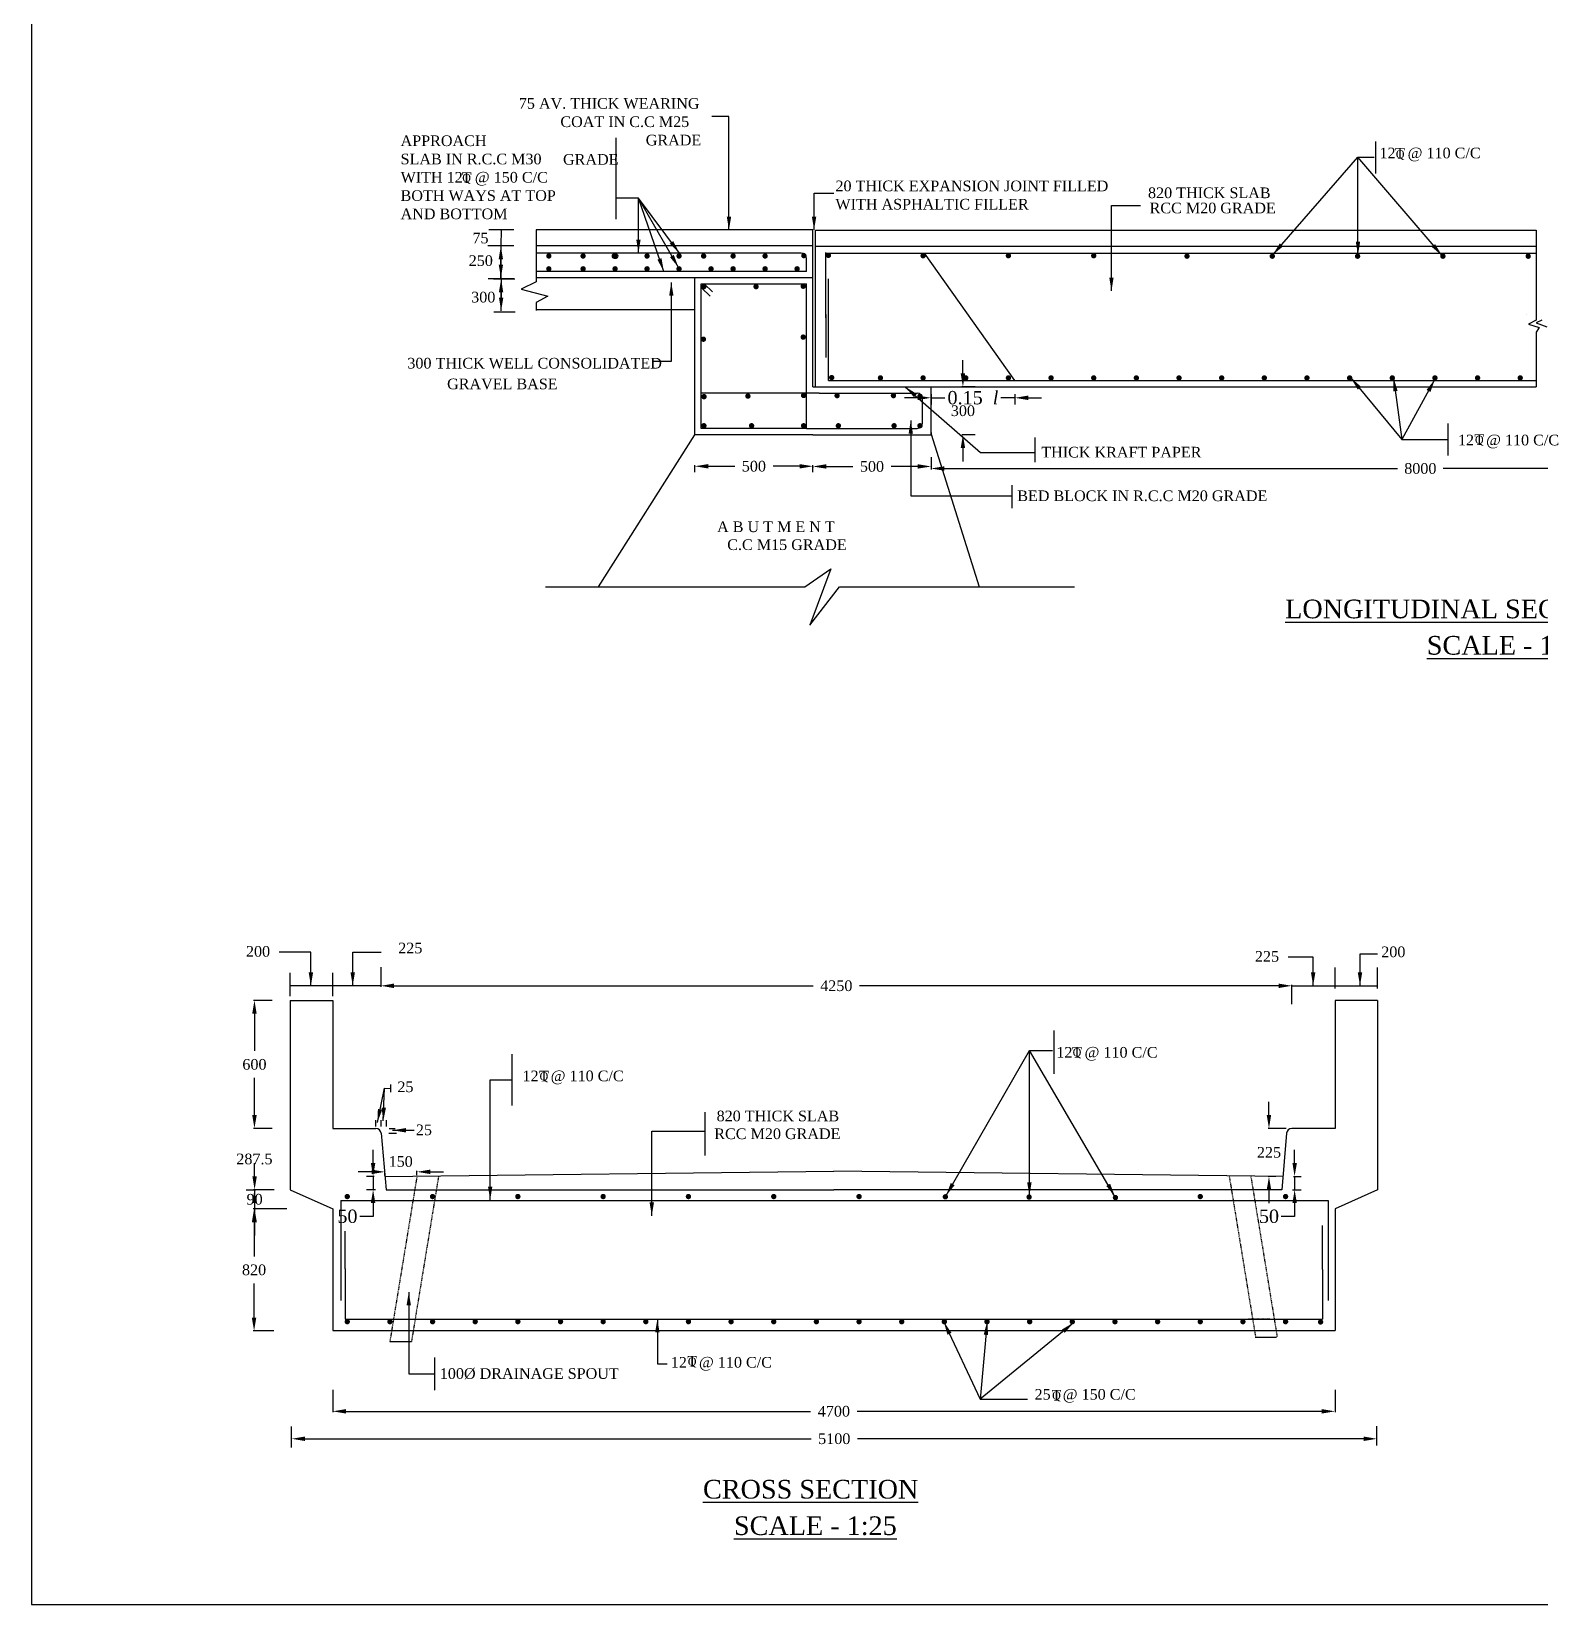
# Model space of a CAD drawing. Header units: millimetres. Extents: x 455 to 1347, y 855 to 1915.
# Drawn here: x 454.9 to 737.9, y 854.6 to 1149.6 of the extents above; entities that cross this region are included whole.
import ezdxf

# ---------------------------------------------------------------- set-up
doc = ezdxf.new("R2010")
doc.units = ezdxf.units.MM
doc.linetypes.add('DASHED', pattern=[0.75, 0.5, -0.25])
doc.styles.add('ROMANS', font='romans')
doc.styles.get("Standard").update_dxf_attribs({"font": 'times.ttf'})
doc.styles.add('TIMES NEW ROMAN', font='times.ttf')
doc.dimstyles.new('ISO-25', dxfattribs={"dimtxt": 2.5, "dimasz": 2.5, "dimexe": 1.25, "dimexo": 2, "dimtad": 0, "dimtih": 1, "dimtoh": 1, "dimlfac": 100, "dimtxsty": 'TIMES NEW ROMAN', "dimcen": 2.5, "dimadec": 0, "dimazin": 0, "dimtfac": 1, "dimtmove": 0, "dimatfit": 3, "dimfxl": 1, "dimarcsym": 0})
doc.dimstyles.get("Standard").update_dxf_attribs({"dimtxt": 2, "dimasz": 2.5, "dimexe": 0.18, "dimexo": 0.18, "dimgap": 1.5, "dimtad": 0, "dimtih": 1, "dimtoh": 1, "dimdec": 0, "dimlfac": 100, "dimzin": 0, "dimdsep": 46, "dimtxsty": 'ROMANS', "dimcen": 0.09, "dimadec": 0, "dimazin": 0, "dimtfac": 1, "dimtdec": 0, "dimtofl": 0, "dimtmove": 1, "dimatfit": 1, "dimfxl": 1, "dimtolj": 1, "dimtzin": 0, "dimarcsym": 0})

# ---------------------------------------------------------------- blocks, each defined once
blk = doc.blocks.new('*D61')
at = {"color": 0, "lineweight": -2, "transparency": 16777216}
for p, q in [((500.03, 967.85), (496.53, 967.85)), ((496.71, 965.35), (496.71, 958.37)), ((496.71, 946.35), (496.71, 953.33)), ((500.03, 943.85), (496.53, 943.85))]:
    blk.add_line(p, q, dxfattribs=at)
at = {"color": 0, "transparency": 16777216}
for points in [[(496.29, 965.35), (497.13, 965.35), (496.71, 967.85)], [(496.29, 946.35), (497.13, 946.35), (496.71, 943.85)]]:
    blk.add_solid(points, dxfattribs=at)
at = {"layer": 'Defpoints', "color": 0, "transparency": 16777216}
for p in [(496.71, 967.85), (500.21, 967.85), (500.21, 943.85)]:
    blk.add_point(p, dxfattribs=at)
at = {"color": 0, "transparency": 16777216, "insert": (496.71, 955.85), "char_height": 2, "attachment_point": 5}
blk.add_mtext('\\A1;600', dxfattribs=at)
blk = doc.blocks.new('*D62')
at = {"color": 0, "lineweight": -2, "transparency": 16777216}
for p, q in [((506.19, 885.64), (601.14, 885.64)), ((704.76, 885.64), (609.8, 885.64))]:
    blk.add_line(p, q, dxfattribs=at)
at = {"color": 0, "transparency": 16777216}
for points in [[(506.19, 886.06), (506.19, 885.23), (503.69, 885.64)], [(704.76, 886.06), (704.76, 885.23), (707.26, 885.64)]]:
    blk.add_solid(points, dxfattribs=at)
at = {"layer": 'Defpoints', "color": 0, "transparency": 16777216}
for p in [(503.69, 885.64), (707.26, 885.64), (707.26, 885.64)]:
    blk.add_point(p, dxfattribs=at)
at = {"color": 0, "transparency": 16777216, "insert": (605.47, 885.64), "char_height": 2, "attachment_point": 5}
blk.add_mtext('\\A1;5100', dxfattribs=at)
blk = doc.blocks.new('*D63')
at = {"color": 0, "lineweight": -2, "transparency": 16777216}
for p, q in [((511.4, 894.83), (511.4, 890.61)), ((699.4, 894.83), (699.4, 890.61)), ((513.9, 890.79), (601.02, 890.79)), ((696.9, 890.79), (609.77, 890.79))]:
    blk.add_line(p, q, dxfattribs=at)
at = {"color": 0, "transparency": 16777216}
for points in [[(513.9, 891.21), (513.9, 890.37), (511.4, 890.79)], [(696.9, 891.21), (696.9, 890.37), (699.4, 890.79)]]:
    blk.add_solid(points, dxfattribs=at)
at = {"layer": 'Defpoints', "color": 0, "transparency": 16777216}
for p in [(511.4, 895.01), (699.4, 895.01), (699.4, 890.79)]:
    blk.add_point(p, dxfattribs=at)
at = {"color": 0, "transparency": 16777216, "insert": (605.4, 890.79), "char_height": 2, "attachment_point": 5}
blk.add_mtext('\\A1;4700', dxfattribs=at)
blk = doc.blocks.new('*D66')
at = {"color": 0, "lineweight": -2, "transparency": 16777216}
for p, q in [((500.37, 928.75), (496.46, 928.75)), ((496.64, 926.25), (496.64, 919.83)), ((496.64, 908.37), (496.64, 914.79)), ((500.37, 905.87), (496.46, 905.87))]:
    blk.add_line(p, q, dxfattribs=at)
at = {"color": 0, "transparency": 16777216}
for points in [[(496.22, 926.25), (497.06, 926.25), (496.64, 928.75)], [(496.22, 908.37), (497.06, 908.37), (496.64, 905.87)]]:
    blk.add_solid(points, dxfattribs=at)
at = {"layer": 'Defpoints', "color": 0, "transparency": 16777216}
for p in [(500.55, 928.75), (496.64, 905.87), (500.55, 905.87)]:
    blk.add_point(p, dxfattribs=at)
at = {"color": 0, "transparency": 16777216, "insert": (496.64, 917.31), "char_height": 2, "attachment_point": 5}
blk.add_mtext('\\A1;820', dxfattribs=at)
blk = doc.blocks.new('*D67')
at = {"color": 0, "lineweight": -2, "transparency": 16777216}
for p, q in [((496.71, 946.35), (496.71, 948.85)), ((500.03, 943.85), (496.53, 943.85)), ((500.39, 932.35), (496.53, 932.35)), ((496.71, 929.85), (496.71, 927.35))]:
    blk.add_line(p, q, dxfattribs=at)
at = {"color": 0, "transparency": 16777216}
for points in [[(496.29, 946.35), (497.13, 946.35), (496.71, 943.85)], [(496.29, 929.85), (497.13, 929.85), (496.71, 932.35)]]:
    blk.add_solid(points, dxfattribs=at)
at = {"layer": 'Defpoints', "color": 0, "transparency": 16777216}
for p in [(500.21, 943.85), (496.71, 932.35), (500.57, 932.35)]:
    blk.add_point(p, dxfattribs=at)
at = {"color": 0, "transparency": 16777216, "insert": (496.71, 938.1), "char_height": 2, "attachment_point": 5}
blk.add_mtext('\\A1;287.5', dxfattribs=at)
blk = doc.blocks.new('*D71')
at = {"color": 0, "lineweight": -2, "transparency": 16777216}
for p, q in [((518.68, 935.7), (516.18, 935.7)), ((521.18, 935.03), (521.18, 935.88)), ((527.19, 935.1), (527.19, 935.88)), ((529.69, 935.7), (532.19, 935.7))]:
    blk.add_line(p, q, dxfattribs=at)
at = {"color": 0, "transparency": 16777216}
for points in [[(518.68, 936.12), (518.68, 935.29), (521.18, 935.7)], [(529.69, 936.12), (529.69, 935.29), (527.19, 935.7)]]:
    blk.add_solid(points, dxfattribs=at)
at = {"layer": 'Defpoints', "color": 0, "transparency": 16777216}
for p in [(521.18, 935.7), (521.18, 934.85), (527.19, 934.92)]:
    blk.add_point(p, dxfattribs=at)
at = {"color": 0, "transparency": 16777216, "insert": (524.14, 937.63), "char_height": 2, "attachment_point": 5}
blk.add_mtext('\\A1;150', dxfattribs=at)
blk = doc.blocks.new('*D72')
at = {"color": 0, "lineweight": -2, "transparency": 16777216}
for p, q in [((496.74, 934.85), (496.74, 937.35)), ((495.17, 932.35), (496.92, 932.35)), ((496.74, 932.35), (496.74, 928.75)), ((502.81, 928.75), (496.56, 928.75)), ((496.74, 926.25), (496.74, 923.75))]:
    blk.add_line(p, q, dxfattribs=at)
at = {"color": 0, "transparency": 16777216}
for points in [[(496.33, 934.85), (497.16, 934.85), (496.74, 932.35)], [(496.33, 926.25), (497.16, 926.25), (496.74, 928.75)]]:
    blk.add_solid(points, dxfattribs=at)
at = {"layer": 'Defpoints', "color": 0, "transparency": 16777216}
for p in [(494.99, 932.35), (496.74, 928.75), (502.99, 928.75)]:
    blk.add_point(p, dxfattribs=at)
at = {"color": 0, "transparency": 16777216, "insert": (496.74, 930.55), "char_height": 2, "attachment_point": 5}
blk.add_mtext('\\A1;90', dxfattribs=at)
blk = doc.blocks.new('*D75')
at = {"color": 0, "lineweight": -2, "transparency": 16777216}
for p, q in [((687.01, 946.35), (687.01, 948.85)), ((690.22, 943.85), (686.83, 943.85)), ((688.3, 934.85), (686.83, 934.85)), ((687.01, 932.35), (687.01, 929.85))]:
    blk.add_line(p, q, dxfattribs=at)
at = {"color": 0, "transparency": 16777216}
for points in [[(686.59, 946.35), (687.42, 946.35), (687.01, 943.85)], [(686.59, 932.35), (687.42, 932.35), (687.01, 934.85)]]:
    blk.add_solid(points, dxfattribs=at)
at = {"layer": 'Defpoints', "color": 0, "transparency": 16777216}
for p in [(690.4, 943.85), (687.01, 934.85), (688.48, 934.85)]:
    blk.add_point(p, dxfattribs=at)
at = {"color": 0, "transparency": 16777216, "insert": (687.01, 939.35), "char_height": 2, "attachment_point": 5}
blk.add_mtext('\\A1;225', dxfattribs=at)
blk = doc.blocks.new('*D76')
at = {"color": 0, "lineweight": -2, "transparency": 16777216}
for p, q in [((623.62, 1068.83), (623.62, 1067.42)), ((807.19, 1069.64), (807.19, 1067.42)), ((626.12, 1067.6), (711.09, 1067.6)), ((804.69, 1067.6), (719.71, 1067.6))]:
    blk.add_line(p, q, dxfattribs=at)
at = {"color": 0, "transparency": 16777216}
for points in [[(626.12, 1068.02), (626.12, 1067.18), (623.62, 1067.6)], [(804.69, 1068.02), (804.69, 1067.18), (807.19, 1067.6)]]:
    blk.add_solid(points, dxfattribs=at)
at = {"layer": 'Defpoints', "color": 0, "transparency": 16777216}
for p in [(623.62, 1069.01), (807.19, 1069.82), (807.19, 1067.6)]:
    blk.add_point(p, dxfattribs=at)
at = {"color": 0, "transparency": 16777216, "insert": (715.4, 1067.6), "char_height": 2, "attachment_point": 5}
blk.add_mtext('\\A1;8000', dxfattribs=at)
blk = doc.blocks.new('*D77')
at = {"color": 0, "lineweight": -2, "transparency": 16777216}
for p, q in [((520.4, 974.08), (520.4, 970.41)), ((522.9, 970.59), (601.48, 970.59)), ((688.81, 970.59), (610.23, 970.59)), ((691.31, 967.15), (691.31, 970.77))]:
    blk.add_line(p, q, dxfattribs=at)
at = {"color": 0, "transparency": 16777216}
for points in [[(522.9, 971.01), (522.9, 970.17), (520.4, 970.59)], [(688.81, 971.01), (688.81, 970.17), (691.31, 970.59)]]:
    blk.add_solid(points, dxfattribs=at)
at = {"layer": 'Defpoints', "color": 0, "transparency": 16777216}
for p in [(520.4, 974.26), (691.31, 970.59), (691.31, 966.97)]:
    blk.add_point(p, dxfattribs=at)
at = {"color": 0, "transparency": 16777216, "insert": (605.85, 970.59), "char_height": 2, "attachment_point": 5}
blk.add_mtext('\\A1;4250', dxfattribs=at)
blk = doc.blocks.new('*D78')
at = {"color": 0, "lineweight": -2, "transparency": 16777216}
for p, q in [((629.6, 1085.42), (629.6, 1087.92)), ((631.89, 1082.92), (629.42, 1082.92)), ((631.89, 1073.92), (629.42, 1073.92)), ((629.6, 1071.42), (629.6, 1068.92))]:
    blk.add_line(p, q, dxfattribs=at)
at = {"color": 0, "transparency": 16777216}
for points in [[(629.18, 1085.42), (630.02, 1085.42), (629.6, 1082.92)], [(629.18, 1071.42), (630.02, 1071.42), (629.6, 1073.92)]]:
    blk.add_solid(points, dxfattribs=at)
at = {"layer": 'Defpoints', "color": 0, "transparency": 16777216}
for p in [(629.6, 1082.92), (632.07, 1082.92), (632.07, 1073.92)]:
    blk.add_point(p, dxfattribs=at)
at = {"color": 0, "transparency": 16777216, "insert": (629.6, 1078.42), "char_height": 2, "attachment_point": 5}
blk.add_mtext('\\A1;300', dxfattribs=at)
blk = doc.blocks.new('*D79')
at = {"color": 0, "lineweight": -2, "transparency": 16777216}
for p, q in [((579.32, 1066.91), (579.32, 1068.2)), ((581.82, 1068.02), (586.8, 1068.02)), ((598.96, 1068.02), (593.98, 1068.02)), ((601.46, 1066.91), (601.46, 1068.2))]:
    blk.add_line(p, q, dxfattribs=at)
at = {"color": 0, "transparency": 16777216}
for points in [[(581.82, 1068.43), (581.82, 1067.6), (579.32, 1068.02)], [(598.96, 1068.43), (598.96, 1067.6), (601.46, 1068.02)]]:
    blk.add_solid(points, dxfattribs=at)
at = {"layer": 'Defpoints', "color": 0, "transparency": 16777216}
for p in [(579.32, 1068.02), (579.32, 1066.73), (601.46, 1066.73)]:
    blk.add_point(p, dxfattribs=at)
at = {"color": 0, "transparency": 16777216, "insert": (590.39, 1068.02), "char_height": 2, "attachment_point": 5}
blk.add_mtext('\\A1;500', dxfattribs=at)
blk = doc.blocks.new('*D80')
at = {"color": 0, "lineweight": -2, "transparency": 16777216}
for p, q in [((603.96, 1067.98), (608.95, 1067.98)), ((621.12, 1067.98), (616.13, 1067.98)), ((623.62, 1069.74), (623.62, 1067.8)), ((601.46, 1067.86), (601.46, 1067.8))]:
    blk.add_line(p, q, dxfattribs=at)
at = {"color": 0, "transparency": 16777216}
for points in [[(603.96, 1068.4), (603.96, 1067.57), (601.46, 1067.98)], [(621.12, 1068.4), (621.12, 1067.57), (623.62, 1067.98)]]:
    blk.add_solid(points, dxfattribs=at)
at = {"layer": 'Defpoints', "color": 0, "transparency": 16777216}
for p in [(601.46, 1068.04), (623.62, 1069.92), (623.62, 1067.98)]:
    blk.add_point(p, dxfattribs=at)
at = {"color": 0, "transparency": 16777216, "insert": (612.54, 1067.98), "char_height": 2, "attachment_point": 5}
blk.add_mtext('\\A1;500', dxfattribs=at)
blk = doc.blocks.new('*D94')
at = {"color": 0, "lineweight": -2, "transparency": 16777216}
for p, q in [((691.82, 937.35), (691.82, 939.85)), ((691.4, 932.35), (693.07, 932.35)), ((691.63, 934.85), (693.07, 934.85)), ((691.82, 934.85), (691.82, 932.35)), ((691.82, 929.85), (691.82, 927.35)), ((691.82, 927.35), (689.32, 927.35))]:
    blk.add_line(p, q, dxfattribs=at)
at = {"color": 0, "transparency": 16777216}
for points in [[(691.41, 937.35), (692.24, 937.35), (691.82, 934.85)], [(691.41, 929.85), (692.24, 929.85), (691.82, 932.35)]]:
    blk.add_solid(points, dxfattribs=at)
at = {"layer": 'Defpoints', "color": 0, "transparency": 16777216}
for p in [(689.4, 932.35), (689.63, 934.85), (691.82, 932.35)]:
    blk.add_point(p, dxfattribs=at)
at = {"color": 0, "transparency": 16777216, "insert": (687.01, 927.35), "char_height": 2.5, "attachment_point": 5}
blk.add_mtext('50', dxfattribs=at)
blk = doc.blocks.new('*D95')
at = {"color": 0, "lineweight": -2, "transparency": 16777216}
for p, q in [((518.97, 937.35), (518.97, 939.85)), ((519.16, 934.85), (517.72, 934.85)), ((519.4, 932.35), (517.72, 932.35)), ((518.97, 934.85), (518.97, 932.35)), ((518.97, 929.85), (518.97, 927.35)), ((518.97, 927.35), (516.47, 927.35))]:
    blk.add_line(p, q, dxfattribs=at)
at = {"color": 0, "transparency": 16777216}
for points in [[(518.55, 937.35), (519.38, 937.35), (518.97, 934.85)], [(518.55, 929.85), (519.38, 929.85), (518.97, 932.35)]]:
    blk.add_solid(points, dxfattribs=at)
at = {"layer": 'Defpoints', "color": 0, "transparency": 16777216}
for p in [(518.97, 932.35), (521.16, 934.85), (521.4, 932.35)]:
    blk.add_point(p, dxfattribs=at)
at = {"color": 0, "transparency": 16777216, "insert": (514.15, 927.35), "char_height": 2.5, "attachment_point": 5}
blk.add_mtext('50', dxfattribs=at)
blk = doc.blocks.new('*D100')
at = {"color": 0, "lineweight": -2, "transparency": 16777216}
for p, q in [((621.12, 1080.86), (618.62, 1080.86)), ((623.62, 1081.51), (623.62, 1079.61)), ((623.62, 1080.86), (626.22, 1080.86)), ((639.35, 1080.86), (636.74, 1080.86)), ((639.35, 1081.51), (639.35, 1079.61)), ((641.85, 1080.86), (644.35, 1080.86))]:
    blk.add_line(p, q, dxfattribs=at)
at = {"color": 0, "transparency": 16777216}
for points in [[(621.12, 1081.28), (621.12, 1080.44), (623.62, 1080.86)], [(641.85, 1081.28), (641.85, 1080.44), (639.35, 1080.86)]]:
    blk.add_solid(points, dxfattribs=at)
at = {"layer": 'Defpoints', "color": 0, "transparency": 16777216}
for p in [(623.62, 1083.51), (639.35, 1083.51), (639.35, 1080.86)]:
    blk.add_point(p, dxfattribs=at)
at = {"color": 0, "transparency": 16777216, "insert": (631.48, 1080.86), "char_height": 2.5, "attachment_point": 5, "style": 'TIMES NEW ROMAN'}
blk.add_mtext('0.15  {\\fTimes New Roman|b0|i1|c0|p18;l}', dxfattribs=at)

msp = doc.modelspace()

# ---------------------------------------------------------------- linework, layer by layer
for p, q in [((454.88122, 1444.55897), (454.88122, 854.55897)), ((564.57342, 1114.37664), (564.57342, 1129.63492)), ((707.07609, 1122.93337), (707.07609, 1128.92283)), ((545.34812, 1112.33299), (540.68687, 1112.33299)), ((543.0175, 1112.33299), (542.92779, 1109.33299)), ((601.46217, 1112.33299), (549.57554, 1112.33299)), ((549.57554, 1112.33299), (549.57554, 1102.62189)), ((601.46217, 1082.91977), (601.46217, 1112.33299)), ((601.94217, 1112.31977), (737.1162, 1112.31977)), ((601.94217, 1082.91977), (601.94217, 1112.31977)), ((737.1162, 1112.31977), (737.1162, 1095.4161)), ((545.34812, 1109.33299), (540.50746, 1109.33299)), ((542.92779, 1109.33299), (542.92779, 1103.3448)), ((601.46217, 1109.33299), (549.57554, 1109.33299)), ((601.94217, 1109.31977), (737.1162, 1109.31977)), ((599.26217, 1107.99935), (549.57554, 1107.99935)), ((600.26217, 1104.5448), (600.26217, 1106.99935)), ((603.91271, 1095.83457), (603.91271, 1108.11457)), ((603.94217, 1107.97333), (737.1162, 1107.97333)), ((639.34697, 1084.11977), (622.38674, 1107.97333)), ((600.26217, 1104.5448), (549.57554, 1104.5448)), ((601.46217, 1103.3448), (549.57554, 1103.3448)), ((579.32092, 1073.91977), (579.32092, 1103.3448)), ((545.39493, 1103.14129), (540.55427, 1103.14129)), ((541.54418, 1103.14513), (545.54187, 1103.14513)), ((549.57554, 1102.62189), (546.75888, 1101.24408)), ((546.75888, 1101.24408), (551.77222, 1099.90764)), ((580.52092, 1102.24961), (600.26217, 1102.24961)), ((580.52092, 1075.11977), (580.52092, 1102.24961)), ((580.57674, 1101.45425), (582.16928, 1099.92155)), ((581.05451, 1102.24961), (582.64704, 1100.71691)), ((600.26217, 1075.11977), (600.26217, 1102.24961)), ((604.40686, 1096.39977), (604.40686, 1103.19149)), ((551.77222, 1099.90764), (549.57554, 1098.73897)), ((549.57554, 1098.73897), (549.57554, 1097.2359)), ((541.59099, 1096.95342), (545.58868, 1096.95342)), ((579.32092, 1097.3448), (549.57554, 1097.3448)), ((603.91271, 1096.47894), (603.91271, 1088.42389)), ((604.40686, 1084.11977), (604.40686, 1096.39977)), ((735.39652, 1096.54074), (735.39652, 1096.54074)), ((737.1162, 1095.4161), (735.69145, 1094.65598)), ((735.69145, 1094.65598), (737.68116, 1094.07126)), ((738.21823, 1095.4161), (737.1162, 1094.88986)), ((737.1162, 1094.88986), (739.14417, 1094.18821)), ((737.68116, 1094.07126), (737.1162, 1093.19419)), ((737.1162, 1093.19419), (737.1162, 1082.91977)), ((601.46217, 1082.91977), (737.1162, 1082.91977)), ((604.40686, 1084.11977), (737.1162, 1084.11977)), ((623.61844, 1073.91977), (623.61844, 1082.91977)), ((623.61844, 1082.91977), (638.61844, 1082.91977)), ((602.66217, 1081.71977), (580.52092, 1081.71977)), ((602.66217, 1081.71977), (621.02273, 1081.71977)), ((622.02273, 1076.11977), (622.02273, 1080.71977)), ((579.27437, 1073.91977), (561.20731, 1045.44031)), ((601.46217, 1073.91977), (579.32092, 1073.91977)), ((600.26217, 1075.11977), (580.52092, 1075.11977)), ((600.26217, 1075.11977), (621.02273, 1075.11977)), ((601.46217, 1073.91977), (623.70203, 1073.91977)), ((623.66442, 1074.03951), (632.64964, 1045.44031)), ((720.61007, 1070.06317), (720.61007, 1076.05263)), ((643.15523, 1068.79865), (643.15523, 1073.40971)), ((638.84228, 1060.13893), (638.84228, 1064.48397)), ((599.92393, 1045.44031), (604.79894, 1048.79576)), ((604.79894, 1048.79576), (600.89893, 1038.19815)), ((551.30845, 1045.44031), (599.92393, 1045.44031)), ((600.89893, 1038.19815), (606.42395, 1045.44031)), ((606.42395, 1045.44031), (650.55413, 1045.44031)), ((699.39594, 970.07077), (699.39594, 973.99594)), ((707.39594, 970.07077), (707.39594, 973.99594)), ((503.39594, 968.65884), (503.39594, 973.02281)), ((520.39594, 970.59128), (503.39594, 970.59128)), ((511.39594, 968.65884), (511.39594, 973.02281)), ((691.31275, 970.59128), (707.39594, 970.59128)), ((503.39594, 967.85203), (503.39594, 932.35203)), ((503.39594, 967.85203), (511.39594, 967.85203)), ((511.39594, 967.85203), (511.39594, 943.85203)), ((699.39594, 967.85203), (699.39594, 943.85203)), ((707.39594, 967.85203), (699.39594, 967.85203)), ((707.39594, 967.85203), (707.39594, 932.35203)), ((646.74014, 954.0749), (646.74014, 962.18714)), ((545.04924, 948.14033), (545.04924, 957.75222)), ((522.26769, 950.66554), (522.26769, 952.05659)), ((519.39594, 945.40156), (519.39594, 944.18512)), ((520.39594, 945.40156), (520.39594, 944.18512)), ((521.39594, 945.40156), (521.39594, 944.18512)), ((581.26612, 938.76303), (581.26612, 946.87528)), ((511.39594, 943.85203), (519.47912, 943.85203)), ((520.47536, 942.93866), (521.39594, 932.35203)), ((521.90077, 942.93866), (523.32618, 942.93866)), ((521.98913, 943.85203), (523.10334, 943.85203)), ((690.31651, 942.93866), (689.39594, 932.35203)), ((699.39594, 943.85203), (691.31275, 943.85203)), ((521.17855, 934.85203), (605.39594, 935.85203)), ((689.61333, 934.85203), (605.39594, 935.85203)), ((503.39594, 932.35203), (511.39594, 928.75203)), ((521.39594, 932.35203), (605.39594, 932.35203)), ((689.39594, 932.35203), (605.39594, 932.35203)), ((707.39594, 932.35203), (699.39594, 928.75203)), ((512.91172, 930.35203), (698.08861, 930.35203)), ((512.91172, 930.35203), (512.91172, 920.89119)), ((698.08861, 930.35203), (698.08861, 920.89119)), ((511.39594, 928.75203), (511.39594, 905.92901)), ((699.39594, 928.75203), (699.39594, 905.92901)), ((513.70634, 917.53461), (513.70634, 924.58401)), ((697.07632, 917.39471), (697.07632, 925.62841)), ((512.91172, 920.89119), (512.91172, 911.55386)), ((698.08861, 920.89119), (698.08861, 911.54492)), ((513.70634, 917.53461), (513.70634, 908.0847)), ((697.07632, 917.39471), (697.07632, 908.0847)), ((511.39594, 905.92901), (699.39594, 905.92901)), ((513.70634, 908.0847), (697.07632, 908.0847)), ((522.11115, 903.90116), (526.1645, 903.90116)), ((684.38844, 904.72901), (688.44179, 904.72901)), ((530.54584, 894.73034), (530.54584, 900.90941)), ((707.22449, 884.38292), (707.22449, 888.00673)), ((503.65879, 883.99336), (503.65879, 887.93691)), ((454.88122, 854.55897), (1344.88122, 854.55897))]:
    msp.add_line(p, q)
at = {"linetype": 'DASHED', "ltscale": 0.1}
for p, q in [((527.19498, 934.92347), (522.11115, 903.90116)), ((531.25623, 934.9717), (526.1645, 903.90116)), ((679.53564, 934.9717), (684.49171, 904.72901)), ((683.5969, 934.92347), (688.54506, 904.72901)), ((523.62715, 908.0847), (527.6805, 908.0847)), ((687.16473, 908.0847), (683.11137, 908.0847))]:
    msp.add_line(p, q, dxfattribs=at)
at = {"const_width": 0.5}
for points in [[(551.67854, 1107.44645, 1), (552.17854, 1107.44645, 1)], [(558.10519, 1107.44757, 1), (558.60519, 1107.44757, 1)], [(564.10519, 1107.44757, 1), (564.60519, 1107.44757, 1)], [(570.10519, 1107.44757, 1), (570.60519, 1107.44757, 1)], [(576.10519, 1107.44757, 1), (576.60519, 1107.44757, 1)], [(580.71647, 1107.44757, 1), (581.21647, 1107.44757, 1)], [(586.24644, 1107.44757, 1), (586.74644, 1107.44757, 1)], [(592.24644, 1107.44757, 1), (592.74644, 1107.44757, 1)], [(599.51392, 1107.52207, 1), (600.01392, 1107.52207, 1)], [(604.12754, 1107.56768, 1), (604.62754, 1107.56768, 1)], [(621.88674, 1107.50258, 1), (622.38674, 1107.50258, 1)], [(637.88674, 1107.50258, 1), (638.38674, 1107.50258, 1)], [(653.88674, 1107.50258, 1), (654.38674, 1107.50258, 1)], [(671.38051, 1107.41493, 1), (671.88051, 1107.41493, 1)], [(687.38051, 1107.41493, 1), (687.88051, 1107.41493, 1)], [(703.38051, 1107.41493, 1), (703.88051, 1107.41493, 1)], [(719.38051, 1107.41493, 1), (719.88051, 1107.41493, 1)], [(735.38051, 1107.41493, 1), (735.88051, 1107.41493, 1)], [(551.67854, 1105.0448, 1), (552.17854, 1105.0448, 1)], [(558.10519, 1105.04592, 1), (558.60519, 1105.04592, 1)], [(564.10519, 1105.04592, 1), (564.60519, 1105.04592, 1)], [(570.10519, 1105.04592, 1), (570.60519, 1105.04592, 1)], [(576.10519, 1105.04592, 1), (576.60519, 1105.04592, 1)], [(582.10519, 1105.04592, 1), (582.60519, 1105.04592, 1)], [(586.24644, 1105.04592, 1), (586.74644, 1105.04592, 1)], [(592.24644, 1105.04592, 1), (592.74644, 1105.04592, 1)], [(598.24644, 1105.04592, 1), (598.74644, 1105.04592, 1)], [(580.75154, 1101.70541, 1), (581.25154, 1101.70541, 1)], [(590.54562, 1101.70541, 1), (591.04562, 1101.70541, 1)], [(599.38953, 1101.78494, 1), (599.88953, 1101.78494, 1)], [(580.67192, 1091.84294, 1), (581.17192, 1091.84294, 1)], [(599.38953, 1092.24062, 1), (599.88953, 1092.24062, 1)], [(604.73235, 1084.65257, 1), (605.23235, 1084.65257, 1)], [(613.88674, 1084.58747, 1), (614.38674, 1084.58747, 1)], [(621.88674, 1084.58747, 1), (622.38674, 1084.58747, 1)], [(629.88674, 1084.58747, 1), (630.38674, 1084.58747, 1)], [(637.88674, 1084.58747, 1), (638.38674, 1084.58747, 1)], [(645.88674, 1084.58747, 1), (646.38674, 1084.58747, 1)], [(653.88674, 1084.58747, 1), (654.38674, 1084.58747, 1)], [(661.88674, 1084.58747, 1), (662.38674, 1084.58747, 1)], [(669.88674, 1084.58747, 1), (670.38674, 1084.58747, 1)], [(677.88674, 1084.58747, 1), (678.38674, 1084.58747, 1)], [(685.88674, 1084.58747, 1), (686.38674, 1084.58747, 1)], [(693.88674, 1084.58747, 1), (694.38674, 1084.58747, 1)], [(701.88674, 1084.58747, 1), (702.38674, 1084.58747, 1)], [(709.88674, 1084.58747, 1), (710.38674, 1084.58747, 1)], [(717.88674, 1084.58747, 1), (718.38674, 1084.58747, 1)], [(725.88674, 1084.58747, 1), (726.38674, 1084.58747, 1)], [(733.88674, 1084.58747, 1), (734.38674, 1084.58747, 1)], [(580.79166, 1081.0731, 1), (581.29166, 1081.0731, 1)], [(589.01973, 1081.17091, 1), (589.51973, 1081.17091, 1)], [(599.47196, 1081.29095, 1), (599.97196, 1081.29095, 1)], [(605.74698, 1081.26848, 1), (606.24698, 1081.26848, 1)], [(616.31934, 1081.26848, 1), (616.81934, 1081.26848, 1)], [(621.29536, 1081.14844, 1), (621.79536, 1081.14844, 1)], [(580.77092, 1075.61977, 1), (581.27092, 1075.61977, 1)], [(589.71217, 1075.61977, 1), (590.21217, 1075.61977, 1)], [(599.47196, 1075.61977, 1), (599.97196, 1075.61977, 1)], [(605.98726, 1075.61977, 1), (606.48726, 1075.61977, 1)], [(616.43949, 1075.61977, 1), (616.93949, 1075.61977, 1)], [(621.29536, 1075.61977, 1), (621.79536, 1075.61977, 1)], [(513.86913, 931.06947, -1), (514.36913, 931.06947, -1)], [(529.86913, 931.06947, -1), (530.36913, 931.06947, -1)], [(545.86913, 931.06947, -1), (546.36913, 931.06947, -1)], [(561.86913, 931.06947, -1), (562.36913, 931.06947, -1)], [(577.86913, 931.06947, -1), (578.36913, 931.06947, -1)], [(593.86913, 931.06947, -1), (594.36913, 931.06947, -1)], [(609.86913, 931.06947, -1), (610.36913, 931.06947, -1)], [(626.06391, 931.01833, 1), (626.56391, 931.01833, 1)], [(641.77174, 930.97218, -1), (642.27174, 930.97218, -1)], [(657.96652, 930.87489, -1), (658.46652, 930.87489, -1)], [(673.86913, 931.06947, -1), (674.36913, 931.06947, -1)], [(689.86913, 931.06947, -1), (690.36913, 931.06947, -1)], [(513.86913, 907.60316, -1), (514.36913, 907.60316, -1)], [(521.86913, 907.60316, -1), (522.36913, 907.60316, -1)], [(529.86913, 907.60316, -1), (530.36913, 907.60316, -1)], [(537.86913, 907.60316, -1), (538.36913, 907.60316, -1)], [(545.86913, 907.60316, -1), (546.36913, 907.60316, -1)], [(553.86913, 907.60316, -1), (554.36913, 907.60316, -1)], [(561.86913, 907.60316, -1), (562.36913, 907.60316, -1)], [(569.86913, 907.60316, -1), (570.36913, 907.60316, -1)], [(577.86913, 907.60316, -1), (578.36913, 907.60316, -1)], [(585.86913, 907.60316, -1), (586.36913, 907.60316, -1)], [(593.86913, 907.60316, -1), (594.36913, 907.60316, -1)], [(601.86913, 907.60316, -1), (602.36913, 907.60316, -1)], [(609.86913, 907.60316, -1), (610.36913, 907.60316, -1)], [(617.86913, 907.60316, -1), (618.36913, 907.60316, -1)], [(625.86913, 907.60316, -1), (626.36913, 907.60316, -1)], [(633.86913, 907.60316, -1), (634.36913, 907.60316, -1)], [(641.86913, 907.60316, -1), (642.36913, 907.60316, -1)], [(649.86913, 907.60316, -1), (650.36913, 907.60316, -1)], [(657.86913, 907.60316, -1), (658.36913, 907.60316, -1)], [(665.86913, 907.60316, -1), (666.36913, 907.60316, -1)], [(673.86913, 907.60316, -1), (674.36913, 907.60316, -1)], [(681.86913, 907.60316, -1), (682.36913, 907.60316, -1)], [(689.86913, 907.60316, -1), (690.36913, 907.60316, -1)], [(696.44177, 907.5483, -1), (696.94177, 907.5483, -1)]]:
    msp.add_lwpolyline(points, format="xyb", close=True, dxfattribs=at)
msp.add_circle((564.3604, 1107.45867), 0.49988)
for centre, start, end in [((599.26217, 1106.99935), 0, 90), ((621.02273, 1080.71977), 0, 90), ((621.02273, 1076.11977), 270, 0), ((624.61844, 1074.33924), 180, 197.4415508), ((519.47912, 942.85203), 4.9697407, 90), ((691.31275, 942.85203), 90, 175.0302593)]:
    msp.add_arc(centre, 1, start, end)

# ---------------------------------------------------------------- texts
for s, height, p in [('75 AV. THICK WEARING', 2, (546.29837, 1135.0632)), ('COAT IN C.C M25', 2, (554.09839, 1131.63463)), ('APPROACH', 2, (524.12354, 1128.06946)), ('GRADE', 2, (570.10967, 1128.18822)), ('12   @ 110 C/C', 2, (707.72869, 1125.76802)), ('T ', 2, (710.67421, 1125.71147)), ('Q', 1.5, (710.80299, 1125.80357)), ('SLAB IN R.C.C M30', 2, (524.12354, 1124.64089)), ('GRADE', 2, (554.59359, 1124.56093)), ('WITH 12   @ 150 C/C', 2, (524.12354, 1121.21232)), ('T ', 2, (535.58111, 1121.129)), ('Q', 1.5, (535.68322, 1121.35339)), ('20 THICK EXPANSION JOINT FILLED', 2, (605.69043, 1119.59373)), ('BOTH WAYS AT TOP', 2, (524.12354, 1117.78375)), ('WITH ASPHALTIC FILLER', 2, (605.69043, 1116.16515)), ('820 THICK SLAB', 2, (664.3214, 1118.29947)), ('AND BOTTOM', 2, (524.12354, 1114.35517)), ('RCC M20 GRADE', 2, (664.61945, 1115.45386)), ('75', 2, (537.60282, 1109.8222)), ('250', 2, (536.90004, 1105.5829)), ('300', 2, (537.36399, 1098.73897)), ('300 THICK WELL CONSOLIDATED', 2, (525.39202, 1086.34978)), ('GRAVEL BASE', 2, (532.84685, 1082.46066)), ('12   @ 110 C/C', 2, (722.45174, 1071.93668)), ('T ', 2, (725.54158, 1072.03127)), ('THICK KRAFT PAPER', 2, (644.30073, 1069.66551)), ('Q', 1.5, (725.64368, 1072.25567)), ('BED BLOCK IN R.C.C M20 GRADE', 2, (639.79546, 1061.48492)), ('A B U T M E N T', 2, (583.49134, 1055.67964)), ('C.C M15 GRADE', 2, (585.39166, 1052.31351)), ('%%ULONGITUDINAL SECTION', 3.5, (690.04402, 1039.5147)), ('%%USCALE - 1:25', 3.5, (716.61001, 1032.69587)), ('12   @ 110 C/C', 2, (647.13249, 957.11774)), ('T ', 2, (650.08091, 957.13915)), ('Q', 1.5, (650.18302, 957.36355)), ('12   @ 110 C/C', 2, (546.98943, 952.68855)), ('T ', 2, (550.08733, 952.64623)), ('Q', 1.5, (550.18944, 952.87063)), ('820 THICK SLAB', 2, (583.40098, 945.18139)), ('RCC M20 GRADE', 2, (582.96534, 941.84568)), ('12   @ 110 C/C', 2, (574.79979, 898.98688)), ('T ', 2, (577.8913, 899.15508)), ('Q', 1.5, (577.99341, 899.37948)), ('100%%C DRAINAGE SPOUT', 2, (531.47539, 896.88095)), ('25   @ 150 C/C', 2, (643.03369, 892.9781)), ('T ', 2, (646.22762, 892.8)), ('Q', 1.5, (646.32973, 893.01698)), ('%%UCROSS SECTION', 3.5, (580.84489, 874.43545)), ('%%USCALE - 1:25', 3.5, (586.65035, 867.59646))]:
    msp.add_text(s, height=height).set_placement(p)
at = {"char_height": 2, "attachment_point": 5}
for s, insert in [('200', (497.38335, 977.03338)), ('225', (525.94412, 977.66056)), ('225', (686.63769, 976.09261)), ('200', (710.3346, 976.93949))]:
    msp.add_mtext(s, dxfattribs=dict(at, insert=insert))
at = {"linetype": 'ByBlock', "char_height": 2, "attachment_point": 5}
for insert in [(525.03736, 951.63411), (528.49773, 943.56446)]:
    msp.add_mtext('\\A1;25', dxfattribs=dict(at, insert=insert))

# ---------------------------------------------------------------- dimensions: what is measured, and where the dimension line sits
for base, p1, p2, text, dimstyle, override, picture, middle in [((629.59919, 1082.91977), (632.06635, 1073.91977), (632.06635, 1082.91977), '300', 'Standard', {"dimscale": 1, "dimtxsty": 'Standard'}, '*D78', (629.59919, 1078.41977)), ((496.7106, 967.85203), (500.21212, 943.85203), (500.21212, 967.85203), '600', 'Standard', {"dimscale": 1, "dimtxsty": 'Standard'}, '*D61', (496.7106, 955.85203)), ((496.7106, 932.35203), (500.21212, 943.85203), (500.5741, 932.35203), '287.5', 'Standard', {"dimscale": 1, "dimtxsty": 'Standard'}, '*D67', (496.7106, 938.10203)), ((687.00601, 934.85203), (690.40232, 943.85203), (688.48122, 934.85203), '225', 'Standard', {"dimscale": 1, "dimtxsty": 'Standard'}, '*D75', (687.00601, 939.35203)), ((518.96816, 932.35203), (521.1597, 934.85181), (521.39594, 932.35203), '50', 'ISO-25', {"dimtxsty": 'Standard'}, '*D95', (514.15156, 927.35203)), ((691.82372, 932.35203), (689.63217, 934.85181), (689.39594, 932.35203), '50', 'ISO-25', {"dimtxsty": 'Standard'}, '*D94', (687.00711, 927.35203)), ((496.6386, 905.86506), (500.54681, 928.75203), (500.54681, 905.86506), '820', 'Standard', {"dimscale": 1, "dimtxsty": 'Standard'}, '*D66', (496.6386, 917.30855))]:
    dim = msp.add_linear_dim(base=base, p1=p1, p2=p2, angle=90, text=text, dimstyle=dimstyle, override=override)
    dim.commit()
    dim.dimension.update_dxf_attribs({"geometry": picture, "text_midpoint": middle})
dim = msp.add_linear_dim(base=(639.34697, 1080.85983), p1=(623.61844, 1083.5061), p2=(639.34697, 1083.5061), text='0.15  {\\fTimes New Roman|b0|i1|c0|p18;l}', dimstyle='ISO-25')
dim.commit()
dim.dimension.update_dxf_attribs({"geometry": '*D100', "text_midpoint": (631.48271, 1080.85983)})
for base, p1, p2, text, picture, middle in [((579.32092, 1068.01777), (601.46217, 1066.73209), (579.32092, 1066.73209), '500', '*D79', (590.39155, 1068.01777)), ((623.61844, 1067.98209), (601.46217, 1068.041), (623.61844, 1069.92372), '500', '*D80', (612.54031, 1067.98209)), ((807.18808, 1067.59855), (623.61844, 1069.01193), (807.18808, 1069.82166), '8000', '*D76', (715.40326, 1067.59855)), ((691.31275, 970.59128), (520.39594, 974.25592), (691.31275, 966.96853), '4250', '*D77', (605.85435, 970.59128)), ((699.39594, 890.78936), (511.39594, 895.00864), (699.39594, 895.00864), '4700', '*D63', (605.39594, 890.78936)), ((707.25756, 885.64407), (503.68596, 885.64407), (707.25756, 885.64407), '5100', '*D62', (605.47176, 885.64407))]:
    dim = msp.add_linear_dim(base=base, p1=p1, p2=p2, text=text, dimstyle='Standard', override={"dimscale": 1, "dimtxsty": 'Standard'})
    dim.commit()
    dim.dimension.update_dxf_attribs({"geometry": picture, "text_midpoint": middle})
dim = msp.add_linear_dim(base=(521.17855, 935.70366), p1=(527.19498, 934.92347), p2=(521.17855, 934.85203), text='150', dimstyle='Standard', override={"dimtxsty": 'Standard', "dimtmove": 2})
dim.commit()
dim.dimension.update_dxf_attribs({"geometry": '*D71', "text_midpoint": (524.13624, 937.62943), "dimtype": 160})
dim = msp.add_linear_dim(base=(496.74287, 928.75203), p1=(494.98691, 932.35203), p2=(502.98691, 928.75203), angle=90, text='90', dimstyle='Standard', override={"dimscale": 1, "dimtxsty": 'Standard'})
dim.commit()
dim.dimension.update_dxf_attribs({"geometry": '*D72', "text_midpoint": (496.74287, 930.55203), "dimtype": 160})

# ---------------------------------------------------------------- leaders
for points in [[(585.72045, 1112.33299), (585.72045, 1133.5817), (582.52746, 1133.5817)], [(687.70565, 1107.65577), (703.70565, 1126.0103)], [(703.70565, 1107.65577), (703.70565, 1126.0103), (706.7278, 1126.0103)], [(719.48086, 1107.51518), (703.70565, 1126.0103)], [(568.73967, 1108.04106), (568.73967, 1118.31632), (564.57342, 1118.31632)], [(576.41889, 1107.99935), (568.73967, 1118.31632)], [(573.49591, 1104.5448), (568.73967, 1118.31632)], [(576.26458, 1105.27892), (568.73967, 1118.31632)], [(601.6849, 1112.33299), (601.6849, 1119.21941), (605.40031, 1119.21941)], [(657.46123, 1100.90178), (657.46123, 1116.92004), (662.92024, 1116.92004)], [(542.92779, 1109.33299), (542.92779, 1105.30803)], [(542.93937, 1103.3448), (542.92779, 1108.01554)], [(542.9746, 1103.14129), (542.9746, 1099.11632)], [(542.98618, 1097.15309), (542.9746, 1101.82383)], [(574.90572, 1102.49867), (574.90572, 1087.65014), (571.40668, 1087.65014)], [(618.79479, 1082.91977), (632.92087, 1070.60016), (643.15523, 1070.60016)], [(702.38674, 1084.58747), (711.95346, 1073.0579)], [(710.38674, 1084.58747), (711.95346, 1073.0579)], [(718.13674, 1084.33747), (711.95346, 1073.0579), (720.47719, 1073.0579)], [(619.81966, 1076.62236), (619.81966, 1062.46035), (638.84228, 1062.46035)], [(507.29917, 970.59128), (507.29917, 976.9234), (501.33593, 976.9234)], [(515.14554, 970.59128), (515.14554, 976.9234), (520.48107, 976.9234)], [(704.08602, 970.59128), (704.08602, 976.60981), (707.39594, 976.60981)], [(695.29809, 970.59128), (695.29809, 975.98263), (690.59027, 975.98263)], [(626.43841, 931.23513), (642.06682, 958.4498)], [(642.06682, 931.21808), (642.06682, 958.4498), (646.41624, 958.4498)], [(658.11816, 931.10473), (642.06682, 958.4498)], [(540.92481, 930.43794), (540.92481, 952.94628), (545.04924, 952.94628)], [(519.76073, 944.96224), (521.09777, 951.41671)], [(520.87493, 945.24045), (521.09777, 951.41671), (522.26769, 951.36107)], [(522.61348, 943.49601), (526.65555, 943.49601)], [(571.23894, 927.47118), (571.23894, 943.34961), (581.26612, 943.34961)], [(525.65383, 913.15203), (525.65383, 897.81988), (530.54584, 897.81988)], [(572.28592, 908.0847), (572.28592, 899.71095), (574.15419, 899.71095)], [(626.01335, 907.60307), (632.80794, 893.05339), (641.7442, 893.05339)], [(634.14192, 907.62552), (632.80794, 893.05339)], [(650.36718, 907.40768), (632.80794, 893.05339)]]:
    msp.add_leader(points, dimstyle='Standard', override={"dimscale": 1, "dimtxsty": 'Standard'})

doc.saveas('drawing.dxf')
